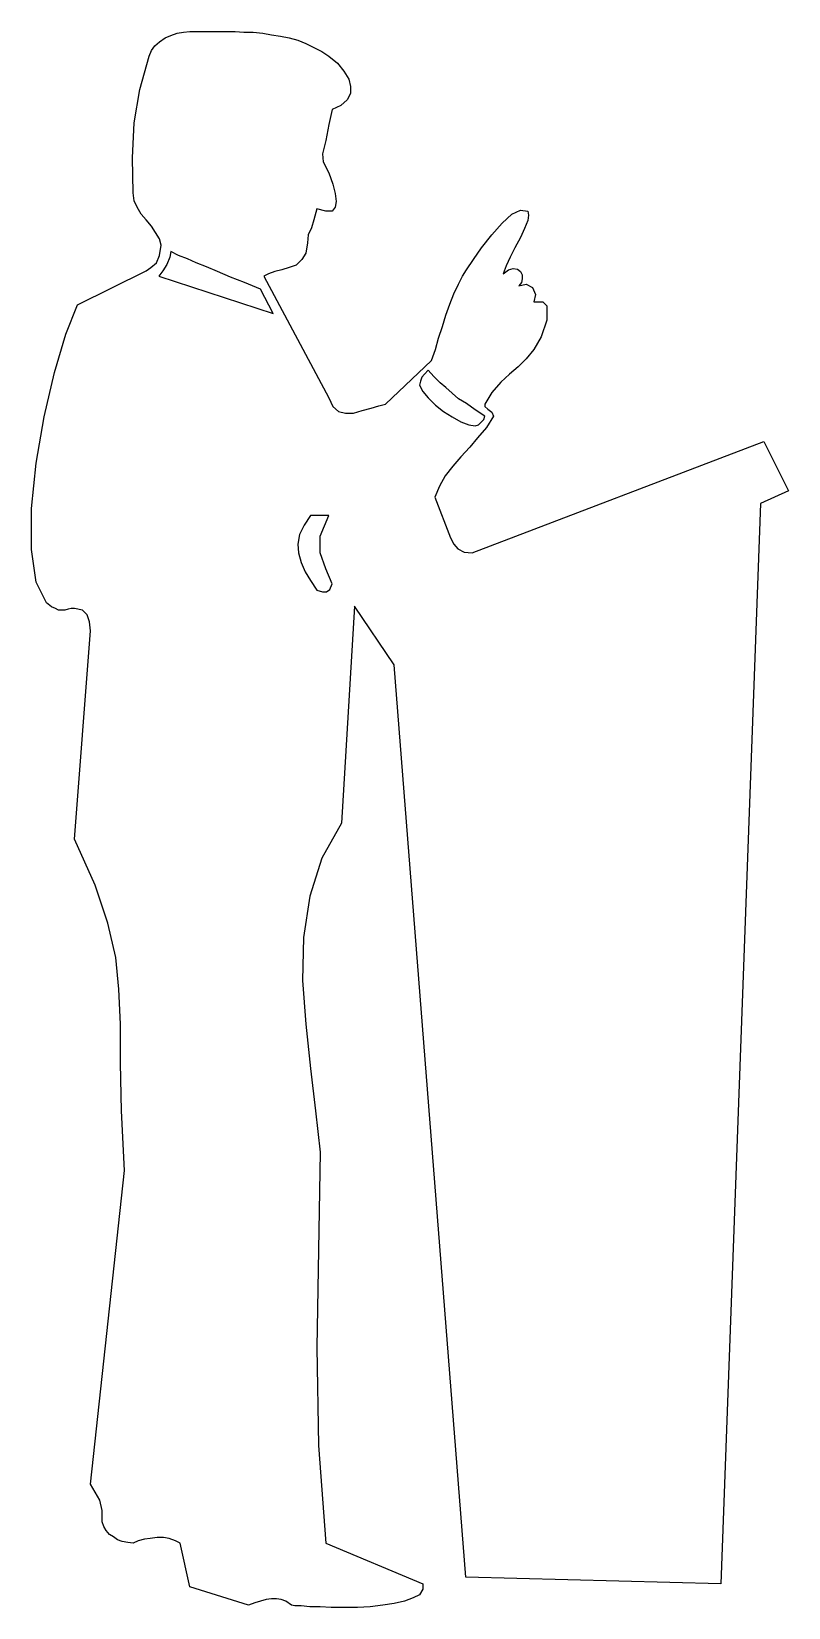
# Model space of a CAD drawing. Extents: x 0.07 to 0.96, y 0.05 to 1.91.
import ezdxf

# ---------------------------------------------------------------- set-up
doc = ezdxf.new("R2010")
doc.units = 0
doc.layers.get('0').update_dxf_attribs({"color": 8, "linetype": 'CONTINUOUS'})

msp = doc.modelspace()

# ---------------------------------------------------------------- linework, layer by layer
at = {"color": 0}
for points in [[(0.3948, 1.6629), (0.3929, 1.6507), (0.3882, 1.6432), (0.3816, 1.6366), (0.3732, 1.6338), (0.3647, 1.631), (0.3563, 1.6291), (0.3488, 1.6263), (0.3432, 1.6235), (0.4201, 1.48), (0.4248, 1.4696), (0.4313, 1.464), (0.4398, 1.4621), (0.4492, 1.4621), (0.4595, 1.4649), (0.4698, 1.4678), (0.4792, 1.4706), (0.4867, 1.4725), (0.5411, 1.524), (0.5458, 1.5372), (0.5496, 1.5503), (0.5543, 1.5644), (0.558, 1.5775), (0.5627, 1.5907), (0.5674, 1.6029), (0.573, 1.6141), (0.5777, 1.6235), (0.5824, 1.631), (0.5908, 1.6432), (0.6002, 1.6573), (0.6124, 1.6723), (0.6246, 1.6864), (0.6359, 1.6967), (0.6462, 1.7014), (0.6547, 1.7004), (0.6556, 1.6957), (0.6547, 1.6892), (0.6509, 1.6798), (0.6462, 1.6695), (0.6396, 1.6573), (0.634, 1.646), (0.6293, 1.6357), (0.6256, 1.6263), (0.6321, 1.631), (0.6377, 1.6329), (0.6425, 1.6319), (0.6462, 1.6291), (0.6481, 1.6254), (0.6481, 1.6207), (0.6472, 1.616), (0.6443, 1.6123), (0.6528, 1.6141), (0.6603, 1.6104), (0.664, 1.6019), (0.6621, 1.5935), (0.6725, 1.5935), (0.6772, 1.5888), (0.6772, 1.5804), (0.6772, 1.5719), (0.6706, 1.5522), (0.6621, 1.5372), (0.6528, 1.5259), (0.6434, 1.5165), (0.6331, 1.5081), (0.6228, 1.4987), (0.6124, 1.4865), (0.604, 1.4725), (0.604, 1.4696), (0.6077, 1.4668), (0.6124, 1.4631), (0.6143, 1.4584), (0.6059, 1.4452), (0.5955, 1.433), (0.5862, 1.4218), (0.5758, 1.4105), (0.5664, 1.3993), (0.5571, 1.388), (0.5505, 1.3758), (0.5449, 1.3627), (0.5636, 1.3148), (0.5674, 1.3073), (0.5721, 1.3017), (0.5796, 1.2979), (0.589, 1.297), (0.9333, 1.4283), (0.9624, 1.3702), (0.9295, 1.3552), (0.8826, 0.0801), (0.5815, 0.0876), (0.497, 1.1647), (0.4501, 1.2341), (0.4351, 0.978), (0.4117, 0.9367), (0.3976, 0.8917), (0.3901, 0.8429), (0.3891, 0.7922), (0.3929, 0.7406), (0.3985, 0.6881), (0.4041, 0.6384), (0.4098, 0.5896), (0.4079, 0.4742), (0.406, 0.3588), (0.4079, 0.2434), (0.4164, 0.128), (0.5308, 0.0801), (0.5308, 0.0736), (0.527, 0.067), (0.5196, 0.0633), (0.5092, 0.0595), (0.497, 0.0567), (0.4839, 0.0548), (0.4689, 0.0529), (0.4539, 0.052), (0.4379, 0.052), (0.4229, 0.052), (0.4098, 0.0529), (0.3976, 0.0529), (0.3873, 0.0539), (0.3798, 0.0539), (0.376, 0.0548), (0.376, 0.0548), (0.3694, 0.0595), (0.3638, 0.0614), (0.3582, 0.0623), (0.3525, 0.0623), (0.346, 0.0614), (0.3394, 0.0595), (0.3328, 0.0576), (0.3253, 0.0548), (0.2559, 0.0764), (0.2447, 0.128), (0.239, 0.1308), (0.2315, 0.1336), (0.2249, 0.1346), (0.2174, 0.1346), (0.209, 0.1336), (0.2024, 0.1327), (0.1949, 0.1308), (0.1893, 0.128), (0.1827, 0.1289), (0.1762, 0.1299), (0.1705, 0.1317), (0.1658, 0.1355), (0.1611, 0.1383), (0.1574, 0.143), (0.1546, 0.1477), (0.1527, 0.1533), (0.1527, 0.1665), (0.1499, 0.1786), (0.1443, 0.188), (0.1386, 0.1974), (0.179, 0.568), (0.1752, 0.6384), (0.1743, 0.6947), (0.1743, 0.7406), (0.1724, 0.7819), (0.1686, 0.8194), (0.1593, 0.8598), (0.1443, 0.9048), (0.1199, 0.9592), (0.1386, 1.2051), (0.1377, 1.2154), (0.1349, 1.2238), (0.1292, 1.2294), (0.1199, 1.2313), (0.1161, 1.2313), (0.1124, 1.2304), (0.1086, 1.2294), (0.1049, 1.2294), (0.1011, 1.2294), (0.0973, 1.2313), (0.0926, 1.2332), (0.087, 1.2379), (0.0748, 1.2623), (0.0692, 1.3008), (0.0692, 1.3495), (0.0748, 1.403), (0.0842, 1.4574), (0.0964, 1.51), (0.1096, 1.555), (0.1236, 1.5897), (0.2043, 1.6301), (0.21, 1.6338), (0.2165, 1.6395), (0.2203, 1.6479), (0.2221, 1.6601), (0.2203, 1.6676), (0.2156, 1.6751), (0.2109, 1.6826), (0.2043, 1.6901), (0.1987, 1.6967), (0.194, 1.7051), (0.1902, 1.7126), (0.1893, 1.722), (0.1884, 1.7633), (0.1902, 1.8046), (0.1968, 1.844), (0.2081, 1.8834), (0.2109, 1.89), (0.2146, 1.8956), (0.2203, 1.9003), (0.2268, 1.905), (0.2334, 1.9078), (0.2409, 1.9106), (0.2484, 1.9116), (0.2559, 1.9125), (0.2662, 1.9125), (0.2766, 1.9125), (0.2878, 1.9125), (0.2981, 1.9125), (0.3094, 1.9125), (0.3197, 1.9116), (0.3309, 1.9116), (0.3422, 1.9106), (0.3525, 1.9087), (0.3628, 1.9068), (0.3732, 1.905), (0.3835, 1.9021), (0.3929, 1.8984), (0.4023, 1.8937), (0.4117, 1.889), (0.4201, 1.8834), (0.4304, 1.875), (0.4379, 1.8655), (0.4436, 1.8562), (0.4454, 1.8477), (0.4454, 1.8393), (0.4417, 1.8318), (0.4342, 1.8252), (0.4238, 1.8205), (0.4201, 1.8027), (0.4164, 1.7839), (0.4126, 1.768), (0.4135, 1.7586), (0.4201, 1.7455), (0.4248, 1.7323), (0.4276, 1.7211), (0.4285, 1.7117), (0.4276, 1.7051), (0.4238, 1.7004), (0.4164, 1.7004), (0.406, 1.7032), (0.4023, 1.6901), (0.3994, 1.6807), (0.3957, 1.6723), (0.3948, 1.6629)], [(0.3394, 1.6085), (0.3206, 1.616), (0.3038, 1.6226), (0.2887, 1.6291), (0.2756, 1.6348), (0.2634, 1.6395), (0.2531, 1.6442), (0.2428, 1.6479), (0.2334, 1.6526), (0.2324, 1.646), (0.2287, 1.6376), (0.224, 1.6301), (0.2193, 1.6235), (0.3544, 1.5794), (0.3394, 1.6085)], [(0.604, 1.4584), (0.5927, 1.4659), (0.5824, 1.4734), (0.573, 1.479), (0.5655, 1.4856), (0.558, 1.4921), (0.5515, 1.4978), (0.5439, 1.5053), (0.5374, 1.5128), (0.5327, 1.5081), (0.5299, 1.5044), (0.528, 1.4997), (0.527, 1.4949), (0.5308, 1.4875), (0.5374, 1.48), (0.5458, 1.4715), (0.5552, 1.464), (0.5655, 1.4574), (0.5758, 1.4518), (0.5852, 1.4481), (0.5927, 1.4471), (0.5965, 1.4481), (0.6002, 1.4518), (0.603, 1.4546), (0.604, 1.4584)], [(0.3985, 1.3411), (0.391, 1.3298), (0.3854, 1.3186), (0.3835, 1.3073), (0.3844, 1.297), (0.3873, 1.2857), (0.3919, 1.2745), (0.3985, 1.2642), (0.406, 1.2529), (0.4126, 1.251), (0.4173, 1.251), (0.421, 1.2538), (0.4238, 1.2604), (0.4164, 1.2782), (0.4098, 1.297), (0.4098, 1.3167), (0.4201, 1.3411), (0.4164, 1.3411), (0.4098, 1.3411), (0.4023, 1.3411), (0.3985, 1.3411)]]:
    msp.add_lwpolyline(points, dxfattribs=at)

doc.saveas('drawing.dxf')
